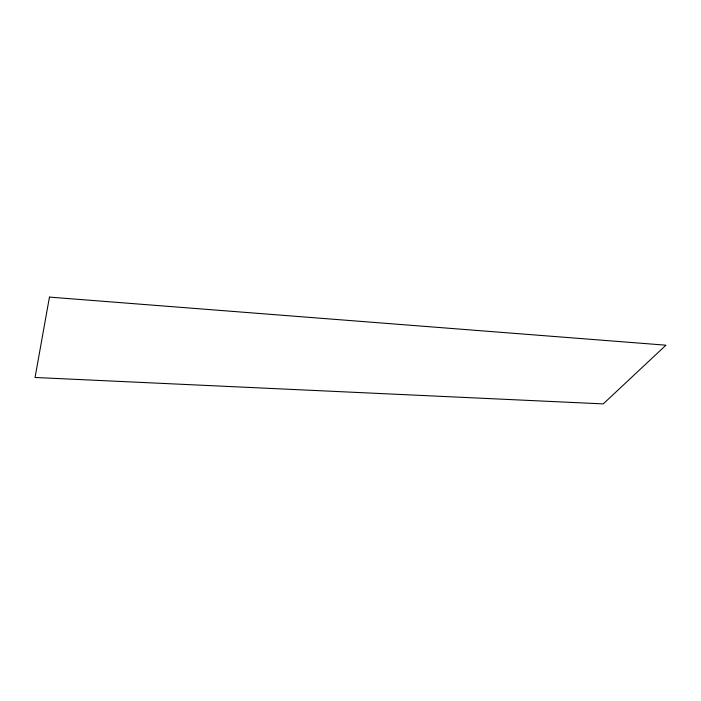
<?xml version="1.0" encoding="UTF-8"?>
<svg xmlns="http://www.w3.org/2000/svg" width="701" height="701" viewBox="0 0 701 701"><rect width="100%" height="100%" fill="white"/><g stroke="black" fill="none" stroke-linecap="round" stroke-linejoin="round"><path stroke-width="1.05" d="M49.456 297.101L35.05 377.48L603.246 403.899L665.95 345.19L49.456 297.101"/></g></svg>
